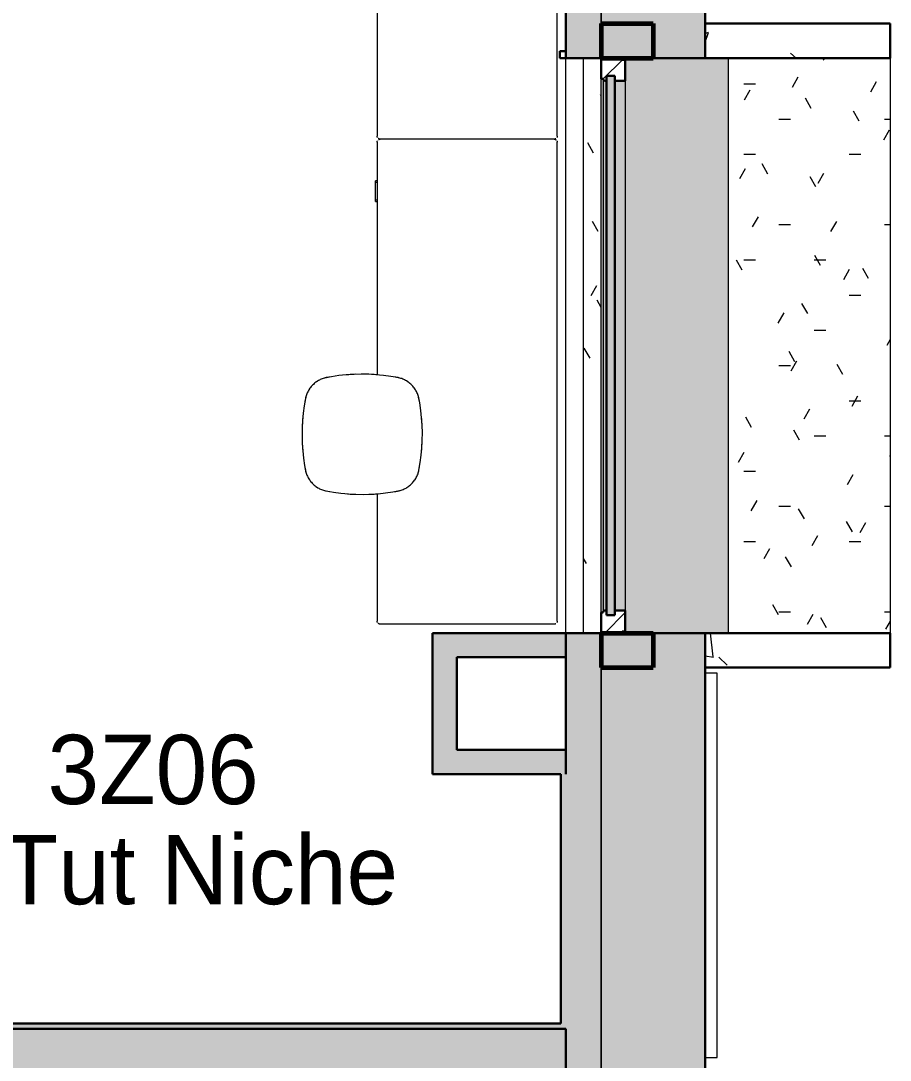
# Model space of a CAD drawing. Header units: millimetres. Extents: x 155927 to 317870, y -36033 to 97293.
# Drawn here: x 229165 to 231675, y 25558 to 28558 of the extents above; entities that cross this region are included whole.
import ezdxf

# ---------------------------------------------------------------- set-up
doc = ezdxf.new("R2010")
doc.units = ezdxf.units.MM
doc.header["$MEASUREMENT"] = 0
for name, color, linetype, lineweight in [('A-AREA-IDEN', 7, 'CONTINUOUS', 9), ('A-GLAZ', 7, 'CONTINUOUS', 9), ('A-GLAZ-CURT', 7, 'CONTINUOUS', 9), ('A-WALL', 7, 'CONTINUOUS', 9), ('A-WALL-PATT', 7, 'CONTINUOUS', 9), ('I-FURN', 8, 'CONTINUOUS', 9), ('I-WALL', 7, 'CONTINUOUS', 9), ('S-COLS-SYMB', 7, 'CONTINUOUS', 70)]:
    doc.layers.add(name, color=color, linetype=linetype, lineweight=lineweight)
doc.styles.add('Century Gothic', font='GOTHIC.TTF', dxfattribs={"height": 200})

msp = doc.modelspace()

# ---------------------------------------------------------------- hatches: boundary and pattern name
at = {"layer": 'A-GLAZ'}
h = msp.add_hatch(color=256, dxfattribs=at)
h.paths.add_polyline_path([(230902.9, 26790.6), (230905, 26790.6), (230905, 26794.9), (230902.9, 26794.9)], flags=0)
h.paths.add_polyline_path([(230905, 28445.3), (230905, 28449.6), (230902.9, 28449.6), (230902.9, 28445.3)], flags=0)
for points in [[(231053.7, 26790.6), (231206.7, 26790.6), (231206.7, 28449.6), (230905, 28449.6), (230905, 28445.3), (230909.7, 28445.3), (230909.7, 26794.9), (230905, 26794.9), (230905, 26790.6), (230909.7, 26790.6)], [(230840.8, 26849.8), (230845.8, 26849.8), (230845.8, 28390.4), (230840.8, 28390.4), (230840.8, 26851.4)], [(230845.8, 26851.4), (230848.1, 26854.7), (230850.7, 26856), (230850.7, 28384.6), (230847.1, 28386.4), (230845.8, 28386.6), (230845.8, 26853.6)], [(230850.7, 26855.6), (230854.7, 26857), (230854.7, 28383.2), (230850.7, 28384.4), (230850.7, 26855.8)], [(230855.8, 26841.8), (230879.7, 26841.8), (230879.7, 28398.4), (230855.8, 28398.4), (230855.8, 27171.2)], [(230909.7, 26855.8), (230909.7, 28384.4), (230879.7, 28384.4), (230879.7, 26855.8)]]:
    msp.add_hatch(color=256, dxfattribs=at).paths.add_polyline_path(points, flags=0)
at = {"layer": 'A-WALL-PATT'}
h = msp.add_hatch(color=256, dxfattribs=at)
h.paths.add_polyline_path([(231130.8, 9267.6), (231140.8, 9267.6), (231140.8, 13645.6), (230840.8, 13645.6), (230840.8, 9267.6)], flags=0)
h.paths.add_polyline_path([(230840.8, 14969.6), (231140.8, 14969.6), (231140.8, 16290.6), (230840.8, 16290.6), (230840.8, 15024)], flags=0)
h.paths.add_polyline_path([(230840.8, 25449.6), (231140.8, 25449.6), (231140.8, 26790.6), (230840.8, 26790.6), (230840.8, 26303.5)], flags=0)
h.paths.add_polyline_path([(230840.8, 28449.6), (231140.8, 28449.6), (231140.8, 34347.6), (230840.8, 34347.6), (230840.8, 28472.7)], flags=0)
for points in [[(230840.8, 28449.6), (230840.8, 34245.6), (230738.8, 34245.6), (230738.8, 28449.6), (230752.9, 28449.6)], [(230423.7, 26453.5), (230423.7, 26790.6), (230353.7, 26790.6), (230353.7, 26453.5)], [(230452.2, 26720.6), (230738.8, 26720.6), (230738.8, 26790.6), (230423.7, 26790.6), (230423.7, 26720.6)], [(230840.8, 25449.6), (230840.8, 26790.6), (230738.8, 26790.6), (230738.8, 25449.6)], [(230723.8, 26383.5), (230738.8, 26383.5), (230738.8, 26453.5), (230353.7, 26453.5), (230353.7, 26383.5), (230452.2, 26383.5)], [(230738.8, 25663.6), (230738.8, 26383.5), (230723.8, 26383.5), (230723.8, 25663.6)], [(226472.8, 25526.6), (230738.8, 25526.6), (230738.8, 25648.6), (228643.4, 25648.6), (228643.4, 25646.7), (227545, 25646.7), (227545, 25648.6), (226472.8, 25648.6)]]:
    msp.add_hatch(color=256, dxfattribs=at).paths.add_polyline_path(points, flags=0)
h = msp.add_hatch(color=256, dxfattribs=at)
h.paths.add_polyline_path([(230738.8, 25648.6), (230738.8, 25663.6), (228643.4, 25663.6), (228643.4, 25648.6), (229850.8, 25648.6)], flags=0)
h.paths.add_polyline_path([(227545, 25648.6), (227545, 25663.6), (226472.8, 25663.6), (226472.8, 25648.6), (227445, 25648.6)], flags=0)

# ---------------------------------------------------------------- linework, layer by layer
at = {"layer": 'A-GLAZ', "lineweight": 30}
for p, q in [((231674.8, 28549.6), (231140.8, 28549.6)), ((231674.8, 28449.6), (231674.8, 28549.6)), ((230738.8, 28469.6), (230720.8, 28469.6)), ((230720.8, 28469.6), (230720.8, 28449.6)), ((230720.8, 28449.6), (230738.8, 28449.6)), ((230840.8, 28449.6), (230840.8, 28390.4)), ((230900.7, 28445.3), (230900.7, 28449.6)), ((230909.7, 28445.3), (230900.7, 28445.3)), ((230909.7, 28384.4), (230909.7, 28445.3)), ((231140.8, 28449.6), (231674.8, 28449.6)), ((230840.8, 28390.4), (230845.8, 28390.4)), ((230845.8, 28390.4), (230845.8, 28388.9)), ((230854.7, 28383.2), (230855.8, 28383.2)), ((230879.7, 28398.4), (230855.8, 28398.4)), ((230855.8, 28398.4), (230855.8, 26841.8)), ((230855.8, 28383.2), (230855.8, 28398.4)), ((230855.8, 28398.4), (230879.7, 28398.4)), ((230879.7, 26841.8), (230879.7, 28398.4)), ((230879.7, 28398.4), (230879.7, 28384.4)), ((230879.7, 28384.4), (230909.7, 28384.4)), ((230845.8, 26851.4), (230845.8, 26849.8)), ((230855.8, 26857), (230854.7, 26857)), ((230855.8, 26841.8), (230855.8, 26857)), ((230909.7, 26855.8), (230879.7, 26855.8)), ((230879.7, 26855.8), (230879.7, 26841.8)), ((230909.7, 26794.9), (230909.7, 26855.8)), ((230845.8, 26849.8), (230840.8, 26849.8)), ((230840.8, 26849.8), (230840.8, 26790.6)), ((230855.8, 26841.8), (230879.7, 26841.8)), ((230879.7, 26841.8), (230855.8, 26841.8)), ((230900.7, 26790.6), (230900.7, 26794.9)), ((230900.7, 26794.9), (230909.7, 26794.9)), ((231674.8, 26790.6), (231140.8, 26790.6)), ((231674.8, 26690.6), (231674.8, 26790.6)), ((231140.8, 26690.6), (231674.8, 26690.6))]:
    msp.add_line(p, q, dxfattribs=at)
at = {"layer": 'A-GLAZ', "linetype": 'Continuous'}
for p, q in [((231140.8, 28521.3), (231150, 28524.8)), ((231140.8, 28495.9), (231150.3, 28524.2)), ((230846.1, 28389.7), (230901.6, 28445.3)), ((231387.4, 28464.5), (231403.6, 28449.6)), ((231483.9, 28443.6), (231480.5, 28449.6)), ((231408.3, 28394.6), (231391.5, 28365.5)), ((231634.7, 28381), (231617.9, 28351.9)), ((231252.2, 28375.6), (231285.7, 28375.6)), ((231269.7, 28357.4), (231252.9, 28328.4)), ((230840.8, 28340.1), (230838.7, 28343.8)), ((231446.8, 28304.8), (231430.1, 28333.9)), ((231585.3, 28267.8), (231568.5, 28296.8)), ((231353.6, 28274), (231387.1, 28274)), ((231658, 28274), (231674.8, 28274)), ((231671.8, 28242.2), (231655.1, 28213.1)), ((230818.3, 28176), (230801.5, 28205.1)), ((231252.2, 28172.4), (231285.7, 28172.4)), ((231556.6, 28172.4), (231590, 28172.4)), ((231321.8, 28115.3), (231305.1, 28144.3)), ((231256.2, 28130.7), (231239.4, 28101.7)), ((231482.6, 28117.1), (231465.8, 28088.1)), ((231460.3, 28078.2), (231443.6, 28107.2)), ((231293.2, 27991.8), (231276.5, 27962.8)), ((230831.8, 27949.4), (230815, 27978.4)), ((231353.6, 27969.2), (231387.1, 27969.2)), ((231519.6, 27978.2), (231502.9, 27949.2)), ((231658, 27969.2), (231674.8, 27969.2)), ((231474, 27851.3), (231457.2, 27880.3)), ((231247.5, 27837.8), (231230.7, 27866.9)), ((231252.2, 27867.6), (231285.7, 27867.6)), ((231455.1, 27867.6), (231488.6, 27867.6)), ((231612.5, 27814.1), (231595.8, 27843.1)), ((231556.8, 27839.4), (231540, 27810.4)), ((230826.9, 27792.4), (230810.1, 27763.3)), ((230840.8, 27730.5), (230828.7, 27751.5)), ((231556.5, 27766), (231590, 27766)), ((231436.8, 27712.5), (231420.1, 27741.5)), ((231367.6, 27714.4), (231350.8, 27685.3)), ((231455.1, 27664.4), (231488.6, 27664.4)), ((231674.8, 27637.8), (231665.1, 27620.9)), ((230808.3, 27583.7), (230791.6, 27612.7)), ((231399.7, 27573.7), (231383, 27602.8)), ((231404.6, 27575.5), (231387.9, 27546.4)), ((231353.7, 27562.8), (231387.1, 27562.8)), ((231538.2, 27536.7), (231521.5, 27565.7)), ((231556.5, 27461.2), (231590, 27461.2)), ((231580.3, 27473.9), (231563.6, 27444.8)), ((231441.8, 27436.7), (231425, 27407.6)), ((231274.7, 27384.1), (231258, 27413.2)), ((231413.2, 27347.1), (231396.5, 27376.1)), ((231455.1, 27359.6), (231488.6, 27359.6)), ((231658, 27359.6), (231674.8, 27359.6)), ((231252.5, 27311.6), (231235.8, 27282.6)), ((231674.8, 27299.6), (231673.7, 27301.6)), ((231252.2, 27258), (231285.7, 27258)), ((231566.8, 27247.2), (231550.1, 27218.2)), ((231289.6, 27172.7), (231272.9, 27143.7)), ((231353.6, 27156.4), (231387.1, 27156.4)), ((231658, 27156.4), (231674.8, 27156.4)), ((231426.9, 27120.2), (231410.1, 27149.2)), ((231565.5, 27083), (231548.7, 27112)), ((231603.9, 27108.3), (231587.1, 27079.3)), ((231465.3, 27071.1), (231448.6, 27042.1)), ((231252.2, 27054.8), (231285.7, 27054.8)), ((231326.7, 27033.9), (231310, 27004.9)), ((231556.6, 27054.8), (231590, 27054.8)), ((230798.4, 26991.3), (230789.8, 27006.1)), ((231389.8, 26981.4), (231373, 27010.4)), ((231352.6, 26842.6), (231335.9, 26871.6)), ((231353.6, 26851.6), (231387.1, 26851.6)), ((231658, 26851.6), (231674.8, 26851.6)), ((230850.8, 26790.6), (230909.7, 26849.5)), ((231451.8, 26844.4), (231435, 26815.4)), ((231491.1, 26805.5), (231474.4, 26834.6)), ((231674.8, 26825), (231661.5, 26801.8)), ((231163.9, 26721.5), (231155.9, 26790.6)), ((231140.8, 26724.3), (231164.4, 26720.7)), ((231179.9, 26720.7), (231204.6, 26698))]:
    msp.add_line(p, q, dxfattribs=at)
at = {"layer": 'A-GLAZ'}
for p, q in [((230789.8, 26790.6), (230789.8, 28449.6)), ((230902.9, 28449.6), (230902.9, 28445.3)), ((230905, 28449.6), (230905, 28445.3)), ((231206.7, 28449.6), (231206.7, 26790.6)), ((231674.8, 28449.6), (231674.8, 26790.6)), ((230840.8, 26849.8), (230840.8, 28390.4)), ((230845.8, 28390.4), (230845.8, 28388.9)), ((230845.8, 28388.9), (230845.8, 26851.4)), ((230854.7, 28383.2), (230854.7, 26857)), ((230909.7, 28384.4), (230909.7, 26855.8)), ((230845.8, 26851.4), (230845.8, 26849.8)), ((230902.9, 26794.9), (230902.9, 26790.6)), ((230905, 26794.9), (230905, 26790.6))]:
    msp.add_line(p, q, dxfattribs=at)
at = {"layer": 'A-GLAZ', "lineweight": 30}
for centre, radius, start, end in [((230851.1, 28390), 5.36, 191.9524, 266.5739), ((230850.3, 28377.2), 7.4, 53.4261, 86.5739), ((230851.1, 26850.3), 5.36, 93.4261, 168.0476), ((230850.3, 26863), 7.4, 273.4261, 306.5739)]:
    msp.add_arc(centre, radius, start, end, dxfattribs=at)
at = {"layer": 'A-GLAZ'}
for points, knots in [([(230845.8, 28388.9), (230845.9, 28388.4), (230846.2, 28387.7), (230846.6, 28386.9), (230846.9, 28386.6), (230847.1, 28386.4)], [-1, -1, -1, -1, -0.8, -0.7, -0.6, -0.6, -0.6, -0.6]), ([(230848.1, 28385.5), (230848.3, 28385.4), (230848.7, 28385.1), (230849.6, 28384.8), (230850.3, 28384.7), (230850.7, 28384.6)], [-0.4, -0.4, -0.4, -0.4, -0.3, -0.2, 0, 0, 0, 0]), ([(230847.1, 26853.8), (230847, 26853.8), (230846.9, 26853.6), (230846.6, 26853.3), (230846.4, 26852.8), (230846.1, 26852.2), (230845.9, 26851.7), (230845.8, 26851.4)], [0.6, 0.6, 0.6, 0.6, 0.625, 0.7, 0.775, 0.85, 1, 1, 1, 1]), ([(230850.7, 26855.6), (230850.3, 26855.6), (230849.6, 26855.4), (230848.8, 26855.1), (230848.4, 26854.9), (230848.2, 26854.8), (230848.1, 26854.7)], [0, 0, 0, 0, 0.2, 0.3, 0.35, 0.4, 0.4, 0.4, 0.4])]:
    msp.add_open_spline(points, degree=3, knots=knots, dxfattribs=at)
for points in [[(230853.5, 28383.9), (230853.9, 28383.7), (230854.3, 28383.5), (230854.7, 28383.2)], [(230854.7, 26857), (230854.3, 26856.8), (230853.9, 26856.5), (230853.5, 26856.3)]]:
    msp.add_open_spline(points, degree=3, dxfattribs=at)
at = {"layer": 'A-GLAZ-CURT', "lineweight": 20}
for p, q in [((231140.8, 26674.6), (231140.8, 25565.6)), ((231174.8, 26674.6), (231140.8, 26674.6)), ((231174.8, 25565.6), (231174.8, 26674.6)), ((231140.8, 25565.6), (231174.8, 25565.6))]:
    msp.add_line(p, q, dxfattribs=at)
at = {"layer": 'A-WALL', "lineweight": 30}
for p, q in [((231140.8, 28449.6), (231140.8, 34347.6)), ((230840.8, 28449.6), (231140.8, 28449.6)), ((231140.8, 26790.6), (230840.8, 26790.6)), ((231140.8, 25449.6), (231140.8, 26790.6)), ((230738.8, 25648.6), (228643.4, 25648.6)), ((230738.8, 25526.6), (230738.8, 25648.6))]:
    msp.add_line(p, q, dxfattribs=at)
at = {"layer": 'A-WALL'}
for p, q in [((230840.8, 34245.6), (230840.8, 28449.6)), ((230840.8, 26790.6), (230840.8, 25449.6))]:
    msp.add_line(p, q, dxfattribs=at)
at = {"layer": 'I-FURN'}
for p, q in [((230713.6, 28225), (230713.6, 29607)), ((230193.6, 28953.6), (230193.6, 28225)), ((230193.6, 28224.5), (230193.6, 28224.9)), ((230193.6, 28224.2), (230193.6, 28224.5)), ((230193.7, 28223.8), (230193.6, 28224.2)), ((230193.6, 28208.1), (230193.7, 28208.4)), ((230193.6, 28207.7), (230193.6, 28208.1)), ((230193.6, 28207.4), (230193.6, 28207.7)), ((230193.6, 28207), (230193.6, 28207.4)), ((230193.6, 28207), (230193.6, 27535.1)), ((230193.7, 28223.5), (230193.7, 28223.8)), ((230193.8, 28223.1), (230193.7, 28223.5)), ((230193.7, 28208.4), (230193.8, 28208.8)), ((230193.9, 28222.8), (230193.8, 28223.1)), ((230193.8, 28209.1), (230193.9, 28209.5)), ((230193.8, 28208.8), (230193.8, 28209.1)), ((230194, 28222.4), (230193.9, 28222.8)), ((230193.9, 28209.5), (230194, 28209.8)), ((230194.1, 28222.1), (230194, 28222.4)), ((230194, 28209.8), (230194.2, 28210.2)), ((230194.2, 28221.7), (230194.1, 28222.1)), ((230194.3, 28221.4), (230194.2, 28221.7)), ((230194.2, 28210.2), (230194.3, 28210.5)), ((230194.5, 28221.1), (230194.3, 28221.4)), ((230194.3, 28210.5), (230194.4, 28210.8)), ((230194.4, 28210.8), (230194.6, 28211.2)), ((230194.6, 28220.8), (230194.5, 28221.1)), ((230196.9, 28218), (230196.6, 28218.2)), ((230197.2, 28217.8), (230196.9, 28218)), ((230197.5, 28217.6), (230197.2, 28217.8)), ((230197.8, 28217.4), (230197.5, 28217.6)), ((230198.1, 28217.2), (230197.8, 28217.4)), ((230198, 28214.8), (230198.3, 28214.9)), ((230198.4, 28217), (230198.1, 28217.2)), ((230198.3, 28214.9), (230198.7, 28215.1)), ((230198.7, 28216.9), (230198.4, 28217)), ((230199.1, 28216.7), (230198.7, 28216.9)), ((230198.7, 28215.1), (230199, 28215.2)), ((230199, 28215.2), (230199.3, 28215.4)), ((230199.4, 28216.6), (230199.1, 28216.7)), ((230199.3, 28215.4), (230199.7, 28215.5)), ((230199.7, 28216.5), (230199.4, 28216.6)), ((230200.1, 28216.3), (230199.7, 28216.5)), ((230199.7, 28215.5), (230200, 28215.6)), ((230200, 28215.6), (230200.3, 28215.7)), ((230200.4, 28216.3), (230200.1, 28216.3)), ((230200.3, 28215.7), (230200.7, 28215.8)), ((230200.8, 28216.2), (230200.4, 28216.3)), ((230200.7, 28215.8), (230201, 28215.9)), ((230201.1, 28216.1), (230200.8, 28216.2)), ((230201, 28215.9), (230201.4, 28215.9)), ((230201.5, 28216.1), (230201.1, 28216.1)), ((230201.4, 28215.9), (230201.8, 28216)), ((230201.9, 28216), (230201.5, 28216.1)), ((230201.8, 28216), (230202.1, 28216)), ((230202.2, 28216), (230201.9, 28216)), ((230202.1, 28216), (230202.5, 28216)), ((230705.1, 28216), (230203.6, 28216)), ((230705.1, 28216), (230203.6, 28216)), ((230705, 28216), (230704.7, 28216)), ((230704.9, 28216), (230705.3, 28216)), ((230705.4, 28216), (230705, 28216)), ((230705.3, 28216), (230705.7, 28215.9)), ((230705.7, 28216.1), (230705.4, 28216)), ((230706.1, 28216.1), (230705.7, 28216.1)), ((230705.7, 28215.9), (230706, 28215.9)), ((230706, 28215.9), (230706.4, 28215.8)), ((230706.5, 28216.2), (230706.1, 28216.1)), ((230706.4, 28215.8), (230706.7, 28215.7)), ((230706.8, 28216.3), (230706.5, 28216.2)), ((230706.7, 28215.7), (230707.1, 28215.6)), ((230707.2, 28216.4), (230706.8, 28216.3)), ((230707.1, 28215.6), (230707.4, 28215.5)), ((230707.5, 28216.5), (230707.2, 28216.4)), ((230707.4, 28215.5), (230707.7, 28215.4)), ((230707.8, 28216.6), (230707.5, 28216.5)), ((230707.7, 28215.4), (230708.1, 28215.3)), ((230708.2, 28216.7), (230707.8, 28216.6)), ((230708.1, 28215.3), (230708.4, 28215.1)), ((230708.5, 28216.9), (230708.2, 28216.7)), ((230708.4, 28215.1), (230708.7, 28215)), ((230708.8, 28217.1), (230708.5, 28216.9)), ((230708.7, 28215), (230709, 28214.8)), ((230709.1, 28217.2), (230708.8, 28217.1)), ((230709, 28214.8), (230709.4, 28214.6)), ((230709.4, 28214.6), (230709.7, 28214.4)), ((230709.7, 28214.4), (230709.9, 28214.2)), ((230709.9, 28214.2), (230710.2, 28214)), ((230710.2, 28214), (230710.5, 28213.8)), ((230712.5, 28211.2), (230712.7, 28210.9)), ((230712.7, 28221.2), (230712.6, 28220.8)), ((230712.9, 28221.5), (230712.7, 28221.2)), ((230712.7, 28210.9), (230712.8, 28210.6)), ((230712.8, 28210.6), (230713, 28210.3)), ((230713, 28221.8), (230712.9, 28221.5)), ((230713.1, 28222.2), (230713, 28221.8)), ((230713, 28210.3), (230713.1, 28209.9)), ((230713.2, 28222.5), (230713.1, 28222.2)), ((230713.1, 28209.9), (230713.2, 28209.6)), ((230713.3, 28222.9), (230713.2, 28222.5)), ((230713.2, 28209.6), (230713.3, 28209.2)), ((230713.4, 28223.2), (230713.3, 28222.9)), ((230713.3, 28209.2), (230713.4, 28208.9)), ((230713.5, 28223.6), (230713.4, 28223.2)), ((230713.4, 28208.9), (230713.4, 28208.5)), ((230713.4, 28208.5), (230713.5, 28208.2)), ((230713.6, 28224.6), (230713.5, 28224.3)), ((230713.5, 28224.3), (230713.5, 28223.9)), ((230713.5, 28223.9), (230713.5, 28223.6)), ((230713.5, 28208.2), (230713.5, 28207.8)), ((230713.5, 28207.8), (230713.6, 28207.5)), ((230713.6, 28225), (230713.6, 28224.6)), ((230713.6, 28207.5), (230713.6, 28207.1)), ((230713.6, 26825), (230713.6, 28207)), ((230193.6, 28096), (230188.6, 28096)), ((230188.6, 28096), (230188.6, 28095)), ((230188.6, 28036), (230188.6, 28096)), ((230193.6, 28091), (230191.1, 28091)), ((230188.6, 28037), (230188.6, 28036)), ((230188.6, 28036), (230193.6, 28036)), ((230191.1, 28041), (230193.6, 28041)), ((230011.7, 27510.4), (230009.5, 27508.3)), ((230014.1, 27512.3), (230011.7, 27510.4)), ((230016.5, 27514.2), (230014.1, 27512.3)), ((230019, 27515.9), (230016.5, 27514.2)), ((230021.5, 27517.6), (230019, 27515.9)), ((230024.2, 27519.1), (230021.5, 27517.6)), ((230026.9, 27520.6), (230024.2, 27519.1)), ((230029.6, 27521.9), (230026.9, 27520.6)), ((230032.4, 27523.1), (230029.6, 27521.9)), ((230035.2, 27524.3), (230032.4, 27523.1)), ((230038.1, 27525.3), (230035.2, 27524.3)), ((230041, 27526.1), (230038.1, 27525.3)), ((230044, 27526.9), (230041, 27526.1)), ((230046.9, 27527.6), (230044, 27526.9)), ((230061.8, 27530.3), (230046.9, 27527.6)), ((230083, 27533.4), (230061.8, 27530.3)), ((230104.4, 27535.6), (230083, 27533.4)), ((230125.8, 27537.1), (230104.4, 27535.6)), ((230147.3, 27537.6), (230125.8, 27537.1)), ((230168.8, 27537.3), (230147.3, 27537.6)), ((230190.3, 27536.2), (230168.8, 27537.3)), ((230211.6, 27534.1), (230190.3, 27536.2)), ((230232.9, 27531.3), (230211.6, 27534.1)), ((230254.1, 27527.6), (230232.9, 27531.3)), ((230255.9, 27527.2), (230254.1, 27527.6)), ((230258.8, 27526.5), (230255.9, 27527.2)), ((230261.8, 27525.6), (230258.8, 27526.5)), ((230264.6, 27524.7), (230261.8, 27525.6)), ((230267.5, 27523.6), (230264.6, 27524.7)), ((230270.3, 27522.4), (230267.5, 27523.6)), ((230273.1, 27521.1), (230270.3, 27522.4)), ((230275.8, 27519.7), (230273.1, 27521.1)), ((230278.4, 27518.2), (230275.8, 27519.7)), ((230281, 27516.6), (230278.4, 27518.2)), ((230283.5, 27514.9), (230281, 27516.6)), ((230286, 27513.1), (230283.5, 27514.9)), ((230288.4, 27511.2), (230286, 27513.1)), ((230290.7, 27509.2), (230288.4, 27511.2)), ((229990.8, 27480.8), (229989.7, 27478)), ((229992, 27483.6), (229990.8, 27480.8)), ((229993.2, 27486.4), (229992, 27483.6)), ((229994.6, 27489.1), (229993.2, 27486.4)), ((229996.2, 27491.7), (229994.6, 27489.1)), ((229997.8, 27494.3), (229996.2, 27491.7)), ((229999.5, 27496.9), (229997.8, 27494.3)), ((230001.3, 27499.3), (229999.5, 27496.9)), ((230003.2, 27501.7), (230001.3, 27499.3)), ((230005.2, 27504), (230003.2, 27501.7)), ((230007.3, 27506.2), (230005.2, 27504)), ((230009.5, 27508.3), (230007.3, 27506.2)), ((230292.9, 27507.1), (230290.7, 27509.2)), ((230295, 27504.9), (230292.9, 27507.1)), ((230297, 27502.6), (230295, 27504.9)), ((230299, 27500.3), (230297, 27502.6)), ((230300.8, 27497.9), (230299, 27500.3)), ((230302.6, 27495.4), (230300.8, 27497.9)), ((230304.2, 27492.8), (230302.6, 27495.4)), ((230305.8, 27490.2), (230304.2, 27492.8)), ((230307.2, 27487.5), (230305.8, 27490.2)), ((230308.6, 27484.8), (230307.2, 27487.5)), ((230309.8, 27482), (230308.6, 27484.8)), ((230310.9, 27479.1), (230309.8, 27482)), ((229986.9, 27467.4), (229983.1, 27446.1)), ((229987.2, 27469.2), (229986.9, 27467.4)), ((229987.9, 27472.1), (229987.2, 27469.2)), ((229988.8, 27475.1), (229987.9, 27472.1)), ((229989.7, 27478), (229988.8, 27475.1)), ((230311.9, 27476.3), (230310.9, 27479.1)), ((230312.8, 27473.3), (230311.9, 27476.3)), ((230313.5, 27470.4), (230312.8, 27473.3)), ((230314.2, 27467.4), (230313.5, 27470.4)), ((230316.5, 27454.6), (230314.2, 27467.4)), ((230319.8, 27433.2), (230316.5, 27454.6)), ((229980.3, 27424.7), (229978.2, 27403.1)), ((229983.1, 27446.1), (229980.3, 27424.7)), ((230322.1, 27411.7), (230319.8, 27433.2)), ((229978.2, 27403.1), (229977.1, 27381.5)), ((230323.6, 27390.1), (230322.1, 27411.7)), ((230324.2, 27368.5), (230323.6, 27390.1)), ((229977.1, 27381.5), (229976.8, 27359.9)), ((230324, 27346.9), (230324.2, 27368.5)), ((229976.8, 27359.9), (229977.4, 27338.3)), ((229977.4, 27338.3), (229978.8, 27316.7)), ((230322.9, 27325.3), (230324, 27346.9)), ((229978.8, 27316.7), (229981.1, 27295.2)), ((230318.1, 27282.3), (230320.9, 27303.7)), ((230320.9, 27303.7), (230322.9, 27325.3)), ((229981.1, 27295.2), (229984.3, 27273.8)), ((229984.3, 27273.8), (229986.6, 27261)), ((230314.4, 27261), (230318.1, 27282.3)), ((229986.6, 27261), (229987.2, 27258)), ((229987.2, 27258), (229988, 27255.1)), ((229988, 27255.1), (229988.9, 27252.1)), ((229988.9, 27252.1), (229989.9, 27249.3)), ((229989.9, 27249.3), (229991, 27246.4)), ((229991, 27246.4), (229992.2, 27243.6)), ((229992.2, 27243.6), (229993.5, 27240.9)), ((229993.5, 27240.9), (229994.9, 27238.2)), ((230306.6, 27239.2), (230308, 27241.9)), ((230308, 27241.9), (230309.3, 27244.6)), ((230309.3, 27244.6), (230310.5, 27247.4)), ((230310.5, 27247.4), (230311.6, 27250.3)), ((230311.6, 27250.3), (230312.5, 27253.2)), ((230312.5, 27253.2), (230313.3, 27256.1)), ((230313.3, 27256.1), (230314.1, 27259.1)), ((230314.1, 27259.1), (230314.4, 27261)), ((229994.9, 27238.2), (229996.5, 27235.6)), ((229996.5, 27235.6), (229998.1, 27233)), ((229998.1, 27233), (229999.9, 27230.5)), ((229999.9, 27230.5), (230001.7, 27228.1)), ((230001.7, 27228.1), (230003.7, 27225.7)), ((230003.7, 27225.7), (230005.7, 27223.5)), ((230005.7, 27223.5), (230007.8, 27221.3)), ((230007.8, 27221.3), (230010, 27219.2)), ((230010, 27219.2), (230012.3, 27217.2)), ((230012.3, 27217.2), (230014.7, 27215.2)), ((230014.7, 27215.2), (230017.1, 27213.4)), ((230017.1, 27213.4), (230019.7, 27211.7)), ((230019.7, 27211.7), (230022.2, 27210.1)), ((230022.2, 27210.1), (230024.9, 27208.6)), ((230277.1, 27209.1), (230279.8, 27210.7)), ((230279.8, 27210.7), (230282.3, 27212.3)), ((230282.3, 27212.3), (230284.8, 27214.1)), ((230284.8, 27214.1), (230287.2, 27215.9)), ((230287.2, 27215.9), (230289.6, 27217.9)), ((230289.6, 27217.9), (230291.8, 27219.9)), ((230291.8, 27219.9), (230294, 27222.1)), ((230294, 27222.1), (230296.1, 27224.3)), ((230296.1, 27224.3), (230298.1, 27226.6)), ((230298.1, 27226.6), (230300, 27228.9)), ((230300, 27228.9), (230301.8, 27231.4)), ((230301.8, 27231.4), (230303.5, 27233.9)), ((230303.5, 27233.9), (230305.1, 27236.5)), ((230305.1, 27236.5), (230306.6, 27239.2)), ((230024.9, 27208.6), (230027.6, 27207.2)), ((230027.6, 27207.2), (230030.4, 27205.9)), ((230030.4, 27205.9), (230033.2, 27204.7)), ((230033.2, 27204.7), (230036, 27203.6)), ((230036, 27203.6), (230038.9, 27202.6)), ((230038.9, 27202.6), (230041.8, 27201.8)), ((230041.8, 27201.8), (230044.8, 27201.1)), ((230044.8, 27201.1), (230046.7, 27200.7)), ((230046.7, 27200.7), (230067.9, 27196.9)), ((230067.9, 27196.9), (230089.1, 27194.1)), ((230089.1, 27194.1), (230110.5, 27192)), ((230110.5, 27192), (230132, 27190.9)), ((230132, 27190.9), (230153.5, 27190.6)), ((230153.5, 27190.6), (230175, 27191.1)), ((230175, 27191.1), (230196.4, 27192.5)), ((230193.6, 27193.2), (230193.6, 26825)), ((230196.4, 27192.5), (230217.8, 27194.8)), ((230217.8, 27194.8), (230239, 27197.9)), ((230239, 27197.9), (230254.4, 27200.7)), ((230254.4, 27200.7), (230257.3, 27201.3)), ((230257.3, 27201.3), (230260.3, 27202.1)), ((230260.3, 27202.1), (230263.2, 27203)), ((230263.2, 27203), (230266.1, 27204)), ((230266.1, 27204), (230268.9, 27205.1)), ((230268.9, 27205.1), (230271.7, 27206.3)), ((230271.7, 27206.3), (230274.4, 27207.7)), ((230274.4, 27207.7), (230277.1, 27209.1)), ((230193.6, 26824.5), (230193.6, 26824.9)), ((230193.6, 26824.2), (230193.6, 26824.5)), ((230193.7, 26823.8), (230193.6, 26824.2)), ((230193.7, 26823.5), (230193.7, 26823.8)), ((230193.8, 26823.1), (230193.7, 26823.5)), ((230193.9, 26822.8), (230193.8, 26823.1)), ((230194, 26822.4), (230193.9, 26822.8)), ((230194.1, 26822.1), (230194, 26822.4)), ((230194.2, 26821.7), (230194.1, 26822.1)), ((230194.3, 26821.4), (230194.2, 26821.7)), ((230194.5, 26821.1), (230194.3, 26821.4)), ((230194.6, 26820.8), (230194.5, 26821.1)), ((230712.7, 26821.2), (230712.6, 26820.8)), ((230712.9, 26821.5), (230712.7, 26821.2)), ((230713, 26821.8), (230712.9, 26821.5)), ((230713.1, 26822.2), (230713, 26821.8)), ((230713.2, 26822.5), (230713.1, 26822.2)), ((230713.3, 26822.9), (230713.2, 26822.5)), ((230713.4, 26823.2), (230713.3, 26822.9)), ((230713.5, 26823.6), (230713.4, 26823.2)), ((230713.6, 26824.6), (230713.5, 26824.3)), ((230713.5, 26824.3), (230713.5, 26823.9)), ((230713.5, 26823.9), (230713.5, 26823.6)), ((230713.6, 26825), (230713.6, 26824.6)), ((230196.9, 26818), (230196.6, 26818.2)), ((230197.2, 26817.8), (230196.9, 26818)), ((230197.5, 26817.6), (230197.2, 26817.8)), ((230197.8, 26817.4), (230197.5, 26817.6)), ((230198.1, 26817.2), (230197.8, 26817.4)), ((230198.4, 26817), (230198.1, 26817.2)), ((230198.7, 26816.9), (230198.4, 26817)), ((230199.1, 26816.7), (230198.7, 26816.9)), ((230199.4, 26816.6), (230199.1, 26816.7)), ((230199.7, 26816.5), (230199.4, 26816.6)), ((230200.1, 26816.3), (230199.7, 26816.5)), ((230200.4, 26816.3), (230200.1, 26816.3)), ((230200.8, 26816.2), (230200.4, 26816.3)), ((230201.1, 26816.1), (230200.8, 26816.2)), ((230201.5, 26816.1), (230201.1, 26816.1)), ((230201.9, 26816), (230201.5, 26816.1)), ((230202.2, 26816), (230201.9, 26816)), ((230705.1, 26816), (230203.6, 26816)), ((230705, 26816), (230704.7, 26816)), ((230705.4, 26816), (230705, 26816)), ((230705.7, 26816.1), (230705.4, 26816)), ((230706.1, 26816.1), (230705.7, 26816.1)), ((230706.5, 26816.2), (230706.1, 26816.1)), ((230706.8, 26816.3), (230706.5, 26816.2)), ((230707.2, 26816.4), (230706.8, 26816.3)), ((230707.5, 26816.5), (230707.2, 26816.4)), ((230707.8, 26816.6), (230707.5, 26816.5)), ((230708.2, 26816.7), (230707.8, 26816.6)), ((230708.5, 26816.9), (230708.2, 26816.7)), ((230708.8, 26817.1), (230708.5, 26816.9)), ((230709.1, 26817.2), (230708.8, 26817.1))]:
    msp.add_line(p, q, dxfattribs=at)
for centre, radius, start, end in [((230061.6, 27452.8), 76.2, 121.7027, 123.72), ((230061.6, 27452.8), 76.2, 101.1169, 105.1045), ((230150.5, 27000.4), 537.2, 100.1096, 101.1169), ((230150.5, 27000.4), 537.2, 94.1197, 94.855), ((230150.5, 27000.4), 537.2, 92.05, 93.7056), ((230150.5, 27000.4), 537.2, 84.6156, 87.982), ((230150.5, 27000.4), 537.2, 78.8831, 79.7905), ((230239.4, 27452.8), 76.2, 74.8955, 78.8831), ((230239.4, 27452.8), 76.2, 53.9048, 58.4119), ((230061.6, 27452.8), 76.2, 143.9479, 148.455), ((230239.4, 27452.8), 76.2, 31.6595, 33.6769), ((230517.5, 27363.6), 540.7, 168.9262, 169.8278), ((230061.6, 27452.8), 76.2, 164.9387, 168.9262), ((230239.4, 27452.8), 76.2, 11.0738, 15.0613), ((229783.5, 27363.6), 540.7, 10.0578, 11.0738), ((230517.5, 27363.6), 540.7, 174.5429, 177.9457), ((229783.5, 27363.6), 540.7, 4.1493, 4.8738), ((229783.5, 27363.6), 540.7, 2.1253, 3.7377), ((230517.5, 27363.6), 540.7, 181.9861, 183.5985), ((229783.5, 27363.6), 540.7, 354.6821, 358.0849), ((230517.5, 27363.6), 540.7, 184.01, 184.7346), ((230517.5, 27363.6), 540.7, 189.9186, 190.9346), ((230061.4, 27275.4), 76.2, 190.9346, 194.9166), ((230239.6, 27275.4), 76.2, 345.0834, 349.0654), ((229783.5, 27363.6), 540.7, 349.0654, 349.967), ((230061.4, 27275.4), 76.2, 211.5539, 213.575), ((230061.4, 27275.4), 76.2, 233.8559, 238.3515), ((230239.6, 27275.4), 76.2, 301.7636, 303.7846), ((230239.6, 27275.4), 76.2, 325.0788, 328.5611), ((230061.4, 27275.4), 76.2, 254.8738, 258.8558), ((230150.5, 27727.8), 537.2, 258.8558, 259.7632), ((230150.5, 27727.8), 537.2, 264.6312, 267.9718), ((230150.5, 27727.8), 537.2, 272.0598, 273.7147), ((230150.5, 27727.8), 537.2, 274.1295, 274.8703), ((230150.5, 27727.8), 537.2, 280.1411, 281.1442), ((230239.6, 27275.4), 76.2, 281.1442, 285.1262)]:
    msp.add_arc(centre, radius, start, end, dxfattribs=at)
at = {"layer": 'I-WALL', "lineweight": 30}
for p, q in [((230738.8, 34245.6), (230738.8, 28449.6)), ((230738.8, 28449.6), (230840.8, 28449.6)), ((230423.7, 26790.6), (230353.7, 26790.6)), ((230353.7, 26790.6), (230353.7, 26453.5)), ((230738.8, 26790.6), (230423.7, 26790.6)), ((230738.8, 26720.6), (230738.8, 26790.6)), ((230738.8, 26790.6), (230738.8, 26383.5)), ((230840.8, 26790.6), (230738.8, 26790.6)), ((230423.7, 26453.5), (230423.7, 26720.6)), ((230423.7, 26720.6), (230738.8, 26720.6)), ((230353.7, 26453.5), (230353.7, 26383.5)), ((230738.8, 26453.5), (230423.7, 26453.5)), ((230738.8, 26383.5), (230738.8, 26453.5)), ((230353.7, 26383.5), (230723.8, 26383.5)), ((230723.8, 26383.5), (230723.8, 25663.6)), ((230723.8, 25663.6), (228643.4, 25663.6)), ((228643.4, 25648.6), (230738.8, 25648.6)), ((230738.8, 25648.6), (230738.8, 25449.6))]:
    msp.add_line(p, q, dxfattribs=at)
at = {"layer": 'I-WALL'}
for p, q in [((230840.8, 28449.6), (230840.8, 34245.6)), ((230738.8, 26790.6), (230738.8, 28449.6)), ((230840.8, 25449.6), (230840.8, 26790.6))]:
    msp.add_line(p, q, dxfattribs=at)
at = {"layer": 'S-COLS-SYMB', "lineweight": 60}
for p, q in [((230840.8, 28549.6), (230840.8, 28449.6)), ((230840.8, 28549.6), (230990.8, 28549.6)), ((230990.8, 28549.6), (230990.8, 28449.6)), ((230840.8, 28449.6), (230990.8, 28449.6)), ((230840.8, 26790.6), (230840.8, 26690.6)), ((230840.8, 26790.6), (230990.8, 26790.6)), ((230990.8, 26790.6), (230990.8, 26690.6)), ((230840.8, 26690.6), (230990.8, 26690.6))]:
    msp.add_line(p, q, dxfattribs=at)

# ---------------------------------------------------------------- texts
at = {"layer": 'A-AREA-IDEN', "style": 'Century Gothic'}
for s, p in [('3Z06', (229242.1, 26296.8)), ('5P Tut Niche', (228708.1, 26007.8))]:
    msp.add_text(s, height=200, dxfattribs=at).set_placement(p)

doc.saveas('drawing.dxf')
